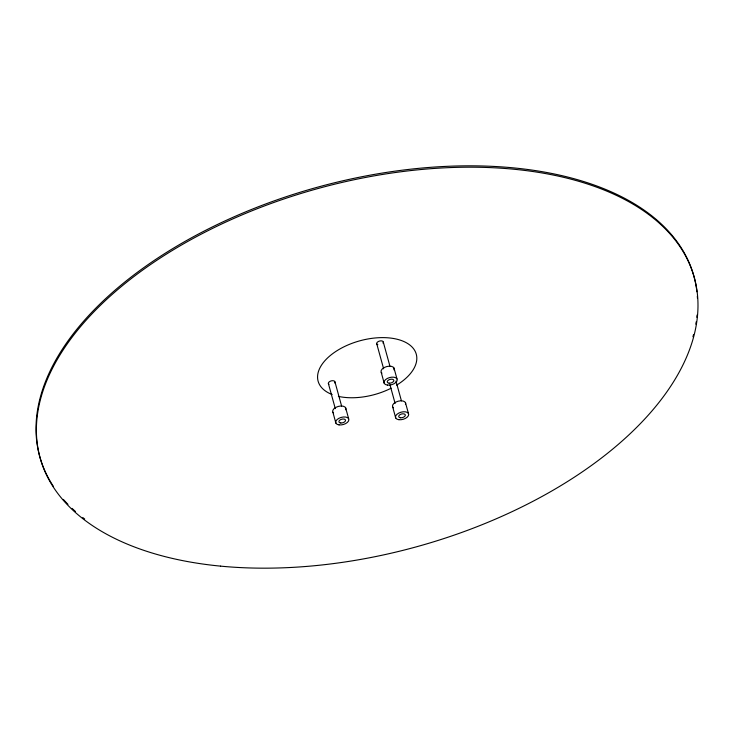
<?xml version="1.0" encoding="UTF-8"?>
<svg xmlns="http://www.w3.org/2000/svg" width="734" height="734" viewBox="0 0 734 734"><rect width="100%" height="100%" fill="white"/><g stroke="black" fill="none" stroke-linecap="round" stroke-linejoin="round"><path stroke-width="1.1" d="M405.443 402.571L408.462 413.526M393.965 367.954L396.984 378.9M395.975 381.084L401.406 400.792M383.295 342.081L389.928 366.165M389.983 384.827L395.112 403.434M376.698 343.631L383.634 368.817M392.708 407.04L395.718 417.985M381.23 372.413L384.24 383.368M345.631 407.774L348.65 418.729M334.961 381.909L341.594 405.994M328.364 383.46L335.3 408.636M332.897 412.242L335.906 423.188M377.854 344.714A3.395 1.853 -15.4 0 1 377.304 342.264A3.395 1.853 -15.4 0 1 381.671 340.897A3.395 1.853 -15.4 0 1 382.983 343.108M381.909 373.202A6.79 3.716 -15.4 0 1 386.653 366.587A6.79 3.716 -15.4 0 1 394.011 369.918M697.328 296.105A339.282 185.775 -15.4 0 1 697.465 298.288M697.061 315.024A339.282 185.775 -15.4 0 1 696.814 317.29M696.19 321.85A339.282 185.775 -15.4 0 1 695.804 324.144M693.547 334.475A339.282 185.775 -15.4 0 1 692.924 336.768M84.685 519.002A339.282 185.775 -15.4 0 1 82.777 517.553M75.492 511.525A339.282 185.775 -15.4 0 1 72.06 508.387M67.968 504.368A339.282 185.775 -15.4 0 1 63.372 499.414M53.463 486.477A339.282 185.775 -15.4 0 1 302.591 191.51A339.282 185.775 -15.4 0 1 696.924 291.793M328.942 384.277A3.395 1.853 -15.4 0 1 331.401 380.836A3.395 1.853 -15.4 0 1 334.649 382.937M333.575 413.031A6.79 3.716 -15.4 0 1 338.319 406.416A6.79 3.716 -15.4 0 1 345.677 409.737M393.387 407.829A6.79 3.716 -15.4 0 1 398.131 401.214A6.79 3.716 -15.4 0 1 405.48 404.535M332.126 394.525A50.894 27.864 -15.4 0 1 333.887 352.779A50.894 27.864 -15.4 0 1 405.599 342.347A50.894 27.864 -15.4 0 1 396.626 385.148M391.084 388.231A50.894 27.864 -15.4 0 1 338.383 396.388M387.378 385.066A6.79 3.716 -15.4 0 0 397.222 379.836A6.79 3.716 -15.4 0 0 387.231 378.496A6.79 3.716 -15.4 0 0 387.378 385.066M389.13 383.166A3.395 1.853 -15.4 0 0 393.846 380.405A3.395 1.853 -15.4 0 0 388.671 379.964A3.395 1.853 -15.4 0 0 389.13 383.166M220.585 566.134A339.282 185.775 -15.4 0 0 697.3 293.16A339.282 185.775 -15.4 0 0 183.674 243.752A339.282 185.775 -15.4 0 0 220.585 566.134M339.044 424.894A6.79 3.716 -15.4 0 0 348.889 419.664A6.79 3.716 -15.4 0 0 338.897 418.316A6.79 3.716 -15.4 0 0 339.044 424.894M340.796 422.986A3.395 1.853 -15.4 0 0 345.512 420.224A3.395 1.853 -15.4 0 0 340.337 419.784A3.395 1.853 -15.4 0 0 340.796 422.986M398.856 419.692A6.79 3.716 -15.4 0 0 408.7 414.462A6.79 3.716 -15.4 0 0 398.709 413.114A6.79 3.716 -15.4 0 0 398.856 419.692M400.608 417.784A3.395 1.853 -15.4 0 0 405.324 415.022A3.395 1.853 -15.4 0 0 400.149 414.582A3.395 1.853 -15.4 0 0 400.608 417.784"/></g></svg>
